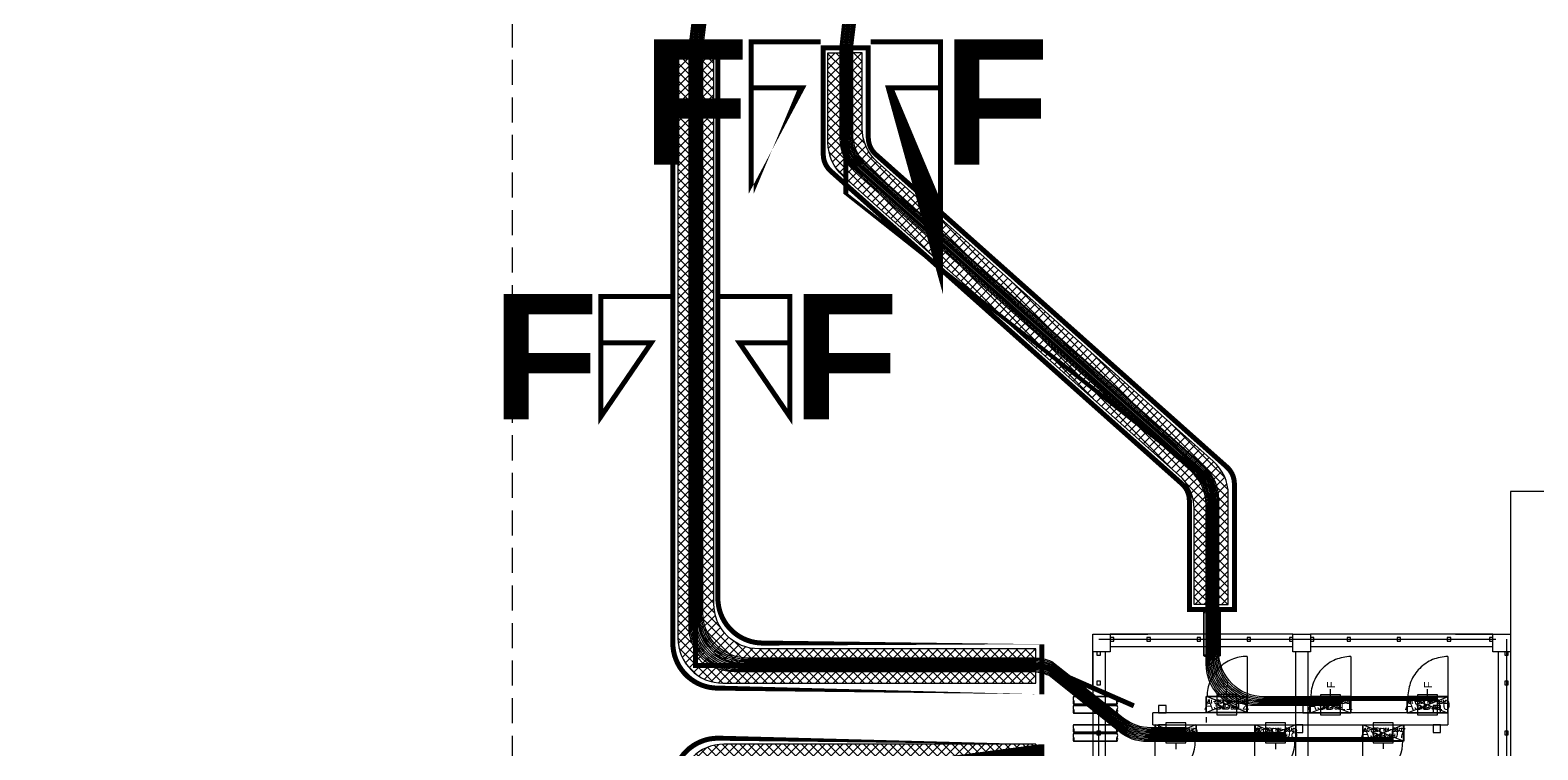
# Model space of a CAD drawing. Header units: metres. Extents: x 532315 to 532639, y 2674917 to 2675304.
# Drawn here: x 532444.18 to 532474.31, y 2675118.89 to 2675133.27 of the extents above; entities that cross this region are included whole.
import ezdxf
from ezdxf.enums import TextEntityAlignment as Align

# ---------------------------------------------------------------- set-up
doc = ezdxf.new("R2010")
doc.units = ezdxf.units.M
doc.header["$MEASUREMENT"] = 0
for name, pattern in [('DASHED', [0.75, 0.5, -0.25]), ('DASHED2', [0.375, 0.25, -0.125]), ('HIDDEN', [0.375, 0.25, -0.125]), ('PHANTOM', [63.50000000000001, 31.75, -6.35, 6.35, -6.35, 6.35, -6.35])]:
    doc.linetypes.add(name, pattern=pattern)
for name, color, linetype in [('1', 5, 'Continuous'), ('300mm Hume Pipe', 74, 'Continuous'), ('Excavation', 7, 'Continuous'), ('IDT', 7, 'Continuous'), ('LT Cable(AG) INV to LT Panel BL-11', 2, 'Continuous'), ('Messenger Wire Exc Link', 7, 'Continuous'), ('Section Marking BL-11', 2, 'Continuous'), ('Trench (AC)-BL11', 14, 'Continuous')]:
    doc.layers.add(name, color=color, linetype=linetype)
doc.styles.add('Arial', font='arial.ttf')
doc.styles.add('BoldTextStyle', font='arialbd.ttf')
doc.styles.add('RomanS', font='romans.shx')
doc.styles.get("Standard").update_dxf_attribs({"font": 'Adani Regular.ttf'})
doc.linetypes.add('FOUNDATION LAYOUT$0$FENCELINE1', pattern='A,6.35,-2.54,[133,ltypeshp.shx,S=2.54,R=0,X=-2.54,Y=0],-2.54,25.4', length=36.83)
pattern_1 = [(45, (-361.2119999999413, 1072.498000000138), (-0.08838834764831845, 0.08838834764831845), []), (135, (-361.2119999999413, 1072.498000000138), (-0.08838834764831845, -0.08838834764831843), [])]

# ---------------------------------------------------------------- blocks, each defined once
blk = doc.blocks.new('ASB')
at = {"layer": '1', "color": 5}
blk.add_lwpolyline([(-0.2, -0.2), (0.2, -0.2), (0.2, 0.2), (-0.2, 0.2)], close=True, dxfattribs=at)
at = {"layer": '1', "color": 7}
blk.add_attdef('ID', text='', height=0.2, dxfattribs=at).set_placement((0, 0), align=Align.MIDDLE_CENTER)
blk = doc.blocks.new('IDT')
at = {"layer": 'IDT', "color": 8, "linetype": 'PHANTOM', "ltscale": 0.25}
for p, q in [((33.78305947702646, 18.31032447560767), (33.78305947702646, 9.160324475607581)), ((25.63305947702636, 9.160324475607581), (25.63305947702636, 16.03532447560758)), ((33.78305947702646, 9.160324475607581), (25.63305947702636, 9.160324475607581))]:
    blk.add_line(p, q, dxfattribs=at)
at = {"layer": 'IDT', "color": 8}
for p, q in [((25.55203310577579, 9.410145771028397), (25.55203310577579, 12.06014577102826)), ((25.80203310577579, 9.410145771028397), (25.80203310577579, 12.06014577102826)), ((29.60203310577552, 9.410145771028397), (29.60203310577552, 12.06014577102826)), ((29.85203310577552, 9.410145771028397), (29.85203310577552, 12.06014577102826)), ((33.6520331057757, 9.410145771028397), (33.6520331057757, 12.06014577102826)), ((33.9020331057757, 9.410145771028397), (33.9020331057757, 12.06014577102826)), ((27.68603310577581, 11.1931585117926), (28.50403310577556, 11.1931585117926)), ((27.68603310577581, 10.86615851179261), (27.68603310577581, 11.1931585117926)), ((27.69503310577582, 10.86965851179264), (27.69503310577582, 11.18965851179257)), ((27.69503310577582, 11.18965851179257), (28.49503310577555, 11.18965851179257)), ((28.49503310577555, 11.18965851179257), (27.69503310577582, 10.86965851179264)), ((28.49503310577555, 10.86965851179264), (27.69503310577582, 11.18965851179257)), ((28.49503310577555, 11.18965851179257), (28.49503310577555, 10.86965851179264)), ((28.50403310577556, 11.1931585117926), (28.50403310577556, 10.86615851179261)), ((29.8430331057755, 11.19316355596482), (30.66103310577572, 11.19316355596482)), ((29.8430331057755, 10.86616355596482), (29.8430331057755, 11.19316355596482)), ((29.85203310577552, 10.86966355596462), (29.85203310577552, 11.18966355596478)), ((29.85203310577552, 11.18966355596478), (30.6520331057757, 11.18966355596478)), ((30.6520331057757, 11.18966355596478), (29.85203310577552, 10.86966355596462)), ((30.6520331057757, 10.86966355596462), (29.85203310577552, 11.18966355596478)), ((30.6520331057757, 11.18966355596478), (30.6520331057757, 10.86966355596462)), ((30.66103310577572, 11.19316355596482), (30.66103310577572, 10.86616355596482)), ((31.83392632624444, 11.19316355596482), (32.65192632624419, 11.19316355596482)), ((31.83392632624444, 10.86616355596482), (31.83392632624444, 11.19316355596482)), ((31.84292632624445, 10.86966355596462), (31.84292632624445, 11.18966355596478)), ((31.84292632624445, 11.18966355596478), (32.64292632624418, 11.18966355596478)), ((31.84292632624445, 10.86966355596462), (32.64292632624418, 11.18966355596478)), ((31.84292632624445, 11.18966355596478), (32.64292632624418, 10.86966355596485)), ((32.64292632624418, 11.18966355596478), (32.64292632624418, 10.86966355596485)), ((32.65192632624419, 11.19316355596482), (32.65192632624419, 10.86616355596482)), ((25.59805947702651, 11.06854747735485), (25.59805947702651, 10.99854747735469)), ((25.66805947702622, 11.06854747735485), (25.59805947702651, 11.06854747735485)), ((25.59805947702651, 10.99854747735469), (25.66805947702622, 10.99854747735469)), ((25.66805947702622, 10.99854747735469), (25.66805947702622, 11.06854747735485)), ((32.69924909500176, 10.86966355596462), (26.80203310577579, 10.86965851179286)), ((26.95103310577568, 11.01965851179273), (26.95103310577568, 10.86965851179264)), ((27.10103310577577, 11.01965851179273), (26.95103310577568, 11.01965851179273)), ((26.95103310577568, 10.86965851179264), (27.10103310577577, 10.86965851179264)), ((27.10103310577577, 10.86965851179264), (27.10103310577577, 11.01965851179273)), ((28.50403310577556, 10.86615851179261), (27.68603310577581, 10.86615851179261)), ((28.49503310577555, 10.86965851179264), (27.69503310577582, 10.86965851179264)), ((29.70203310577588, 11.01965851179273), (29.70203310577588, 10.86965851179264)), ((29.85203310577597, 11.01965851179273), (29.70203310577588, 11.01965851179273)), ((29.70203310577588, 10.86965851179264), (29.85203310577597, 10.86965851179264)), ((30.66103310577572, 10.86616355596482), (29.8430331057755, 10.86616355596482)), ((29.85203310577597, 10.86965851179264), (29.85203310577597, 11.01965851179273)), ((30.6520331057757, 10.86966355596462), (29.85203310577552, 10.86966355596462)), ((32.65192632624419, 10.86616355596482), (31.83392632624444, 10.86616355596482)), ((32.64292632624418, 10.86966355596485), (31.84292632624445, 10.86966355596462)), ((32.4369263262445, 11.0196585117925), (32.4369263262445, 10.86965851179264)), ((32.58692632624414, 11.0196585117925), (32.4369263262445, 11.0196585117925)), ((32.4369263262445, 10.86965851179264), (32.58692632624414, 10.86965851179264)), ((32.58692632624414, 10.86965851179264), (32.58692632624414, 11.0196585117925)), ((32.69925243467858, 10.86966355596758), (32.69925243467858, 10.62966355685978)), ((33.7480594770266, 11.06854747735485), (33.7480594770266, 10.99854747735469)), ((33.81805947702631, 11.06854747735485), (33.7480594770266, 11.06854747735485)), ((33.7480594770266, 10.99854747735469), (33.81805947702631, 10.99854747735469)), ((33.81805947702631, 10.99854747735469), (33.81805947702631, 11.06854747735485)), ((26.80203310577579, 10.6331585126876), (27.62003310577555, 10.6331585126876)), ((26.80203310577579, 10.3061585126876), (26.80203310577579, 10.6331585126876)), ((26.80203310577579, 10.62966355685978), (32.69924909500176, 10.62966355685978)), ((26.81103310577581, 10.30965851268763), (26.81103310577581, 10.62965851268757)), ((26.81103310577581, 10.62965851268757), (27.61103310577553, 10.62965851268757)), ((27.61103310577553, 10.62965851268757), (26.81103310577581, 10.30965851268763)), ((27.61103310577553, 10.30965851268763), (26.81103310577581, 10.62965851268757)), ((26.95103310577568, 10.62965851268757), (26.95103310577568, 10.6296585126878)), ((26.95103310577568, 10.62965851268757), (26.95103310577568, 10.47965851268748)), ((27.10103310577577, 10.62965851268757), (26.95103310577568, 10.62965851268757)), ((27.10103310577577, 10.47965851268748), (27.10103310577577, 10.62965851268757)), ((27.61103310577553, 10.62965851268757), (27.61103310577553, 10.30965851268763)), ((27.62003310577555, 10.6331585126876), (27.62003310577555, 10.3061585126876)), ((28.7430331057756, 10.6331585126876), (29.56103310577581, 10.6331585126876)), ((28.7430331057756, 10.3061585126876), (28.7430331057756, 10.6331585126876)), ((28.75203310577561, 10.30965851268763), (28.75203310577561, 10.62965851268757)), ((28.75203310577561, 10.62965851268757), (29.55203310577579, 10.62965851268757)), ((29.55203310577579, 10.62965851268757), (28.75203310577561, 10.30965851268763)), ((29.55203310577579, 10.30965851268763), (28.75203310577561, 10.62965851268757)), ((29.55203310577579, 10.62965851268757), (29.55203310577579, 10.30965851268763)), ((29.55203310577579, 10.62965851268757), (29.55203310577579, 10.47965851268748)), ((29.70203310577588, 10.62965851268757), (29.55203310577579, 10.62965851268757)), ((29.56103310577581, 10.6331585126876), (29.56103310577581, 10.3061585126876)), ((29.70203310577588, 10.47965851268748), (29.70203310577588, 10.62965851268757)), ((30.81703310577566, 10.62928158855436), (31.63503310577542, 10.62928158855436)), ((30.81703310577566, 10.30228158855437), (30.81703310577566, 10.62928158855436)), ((30.82603310577568, 10.3057815885544), (30.82603310577568, 10.62578158855433)), ((30.82603310577568, 10.62578158855433), (31.62603310577586, 10.62578158855433)), ((30.82603310577568, 10.3057815885544), (31.62603310577586, 10.62578158855433)), ((30.82603310577568, 10.61801765194389), (31.62603310577586, 10.3057815885544)), ((31.62603310577586, 10.62578158855433), (31.62603310577586, 10.3057815885544)), ((31.63503310577542, 10.62928158855436), (31.63503310577542, 10.30228158855437)), ((31.63518662643108, 10.71242244929829), (31.63518662643108, 10.8226436008905)), ((32.4369263262445, 10.62965851268757), (32.4369263262445, 10.47965851268748)), ((32.58692632624414, 10.62965851268757), (32.4369263262445, 10.62965851268757)), ((32.58692632624414, 10.47965851268748), (32.58692632624414, 10.62965851268757)), ((27.62003310577555, 10.3061585126876), (26.80203310577579, 10.3061585126876)), ((27.61103310577553, 10.30965851268763), (26.81103310577581, 10.30965851268763)), ((26.95103310577568, 10.47965851268748), (27.10103310577577, 10.47965851268748)), ((29.56103310577581, 10.3061585126876), (28.7430331057756, 10.3061585126876)), ((29.55203310577579, 10.30965851268763), (28.75203310577561, 10.30965851268763)), ((29.55203310577579, 10.47965851268748), (29.70203310577588, 10.47965851268748)), ((31.63503310577542, 10.30228158855437), (30.81703310577566, 10.30228158855437)), ((31.62603310577586, 10.3057815885544), (30.82603310577568, 10.3057815885544)), ((32.4369263262445, 10.47965851268748), (32.58692632624414, 10.47965851268748)), ((25.59805947702651, 10.06854747735485), (25.59805947702651, 9.998547477354691)), ((25.66805947702622, 10.06854747735485), (25.59805947702651, 10.06854747735485)), ((25.59805947702651, 9.998547477354691), (25.66805947702622, 9.998547477354691)), ((25.66805947702622, 9.998547477354691), (25.66805947702622, 10.06854747735485)), ((33.7480594770266, 10.06854747735485), (33.7480594770266, 9.998547477354691)), ((33.81805947702631, 10.06854747735485), (33.7480594770266, 10.06854747735485)), ((33.7480594770266, 9.998547477354691), (33.81805947702631, 9.998547477354691)), ((33.81805947702631, 9.998547477354691), (33.81805947702631, 10.06854747735485)), ((25.55203310577579, 9.06014577102826), (25.55203310577579, 9.410145771028397)), ((25.55203310577579, 9.410145771028397), (25.9020331057757, 9.410145771028397)), ((25.59805947702651, 9.480145771028333), (25.59805947702651, 9.410145771028397)), ((25.66805947702622, 9.480145771028333), (25.59805947702651, 9.480145771028333)), ((25.59805947702651, 9.410145771028397), (25.66805947702622, 9.410145771028397)), ((25.66805947702622, 9.410145771028397), (25.66805947702622, 9.480145771028333)), ((25.9020331057757, 9.410145771028397), (25.9020331057757, 9.06014577102826)), ((29.55203310577579, 9.06014577102826), (29.55203310577579, 9.410145771028397)), ((29.55203310577579, 9.410145771028397), (29.9020331057757, 9.410145771028397)), ((29.9020331057757, 9.410145771028397), (29.9020331057757, 9.06014577102826)), ((33.55203310577579, 9.06014577102826), (33.55203310577579, 9.410145771028397)), ((33.55203310577579, 9.410145771028397), (33.9020331057757, 9.410145771028397)), ((33.7480594770266, 9.480145771028333), (33.7480594770266, 9.410145771028397)), ((33.81805947702631, 9.480145771028333), (33.7480594770266, 9.480145771028333)), ((33.7480594770266, 9.410145771028397), (33.81805947702631, 9.410145771028397)), ((33.81805947702631, 9.410145771028397), (33.81805947702631, 9.480145771028333)), ((33.9020331057757, 9.410145771028397), (33.9020331057757, 9.06014577102826)), ((25.9020331057757, 9.06014577102826), (25.55203310577579, 9.06014577102826)), ((25.9020331057757, 9.31014577102826), (29.55203310577579, 9.31014577102826)), ((25.9020331057757, 9.195324475607663), (25.9020331057757, 9.1253244756075)), ((25.97203310577586, 9.195324475607663), (25.9020331057757, 9.195324475607663)), ((25.9020331057757, 9.1253244756075), (25.97203310577586, 9.1253244756075)), ((25.9020331057757, 9.06014577102826), (29.55203310577579, 9.06014577102826)), ((25.97203310577586, 9.1253244756075), (25.97203310577586, 9.195324475607663)), ((26.7480594770266, 9.195324475607663), (26.7480594770266, 9.1253244756075)), ((26.81805947702631, 9.195324475607663), (26.7480594770266, 9.195324475607663)), ((26.7480594770266, 9.1253244756075), (26.81805947702631, 9.1253244756075)), ((26.81805947702631, 9.1253244756075), (26.81805947702631, 9.195324475607663)), ((27.7480594770266, 9.195324475607663), (27.7480594770266, 9.1253244756075)), ((27.81805947702631, 9.195324475607663), (27.7480594770266, 9.195324475607663)), ((27.7480594770266, 9.1253244756075), (27.81805947702631, 9.1253244756075)), ((27.81805947702631, 9.1253244756075), (27.81805947702631, 9.195324475607663)), ((28.7480594770266, 9.195324475607663), (28.7480594770266, 9.1253244756075)), ((28.81805947702631, 9.195324475607663), (28.7480594770266, 9.195324475607663)), ((28.7480594770266, 9.1253244756075), (28.81805947702631, 9.1253244756075)), ((28.81805947702631, 9.1253244756075), (28.81805947702631, 9.195324475607663)), ((29.48220577756118, 9.195324475607663), (29.48220577756118, 9.1253244756075)), ((29.55220577756089, 9.195324475607663), (29.48220577756118, 9.195324475607663)), ((29.48220577756118, 9.1253244756075), (29.55220577756089, 9.1253244756075)), ((29.9020331057757, 9.06014577102826), (29.55203310577579, 9.06014577102826)), ((29.55220577756089, 9.1253244756075), (29.55220577756089, 9.195324475607663)), ((29.9020331057757, 9.31014577102826), (33.55203310577579, 9.31014577102826)), ((29.9020331057757, 9.195324475607663), (29.9020331057757, 9.1253244756075)), ((29.97203310577586, 9.195324475607663), (29.9020331057757, 9.195324475607663)), ((29.9020331057757, 9.1253244756075), (29.97203310577586, 9.1253244756075)), ((29.9020331057757, 9.06014577102826), (33.55203310577579, 9.06014577102826)), ((29.97203310577586, 9.1253244756075), (29.97203310577586, 9.195324475607663)), ((30.7480594770266, 9.195324475607663), (30.7480594770266, 9.1253244756075)), ((30.81805947702631, 9.195324475607663), (30.7480594770266, 9.195324475607663)), ((30.7480594770266, 9.1253244756075), (30.81805947702631, 9.1253244756075)), ((30.81805947702631, 9.1253244756075), (30.81805947702631, 9.195324475607663)), ((31.7480594770266, 9.195324475607663), (31.7480594770266, 9.1253244756075)), ((31.81805947702631, 9.195324475607663), (31.7480594770266, 9.195324475607663)), ((31.7480594770266, 9.1253244756075), (31.81805947702631, 9.1253244756075)), ((31.81805947702631, 9.1253244756075), (31.81805947702631, 9.195324475607663)), ((32.7480594770266, 9.195324475607663), (32.7480594770266, 9.1253244756075)), ((32.81805947702631, 9.195324475607663), (32.7480594770266, 9.195324475607663)), ((32.7480594770266, 9.1253244756075), (32.81805947702631, 9.1253244756075)), ((32.81805947702631, 9.1253244756075), (32.81805947702631, 9.195324475607663)), ((33.48203310577563, 9.195324475607663), (33.48203310577563, 9.1253244756075)), ((33.55203310577579, 9.195324475607663), (33.48203310577563, 9.195324475607663)), ((33.48203310577563, 9.1253244756075), (33.55203310577579, 9.1253244756075)), ((33.55203310577579, 9.1253244756075), (33.55203310577579, 9.195324475607663)), ((33.9020331057757, 9.06014577102826), (33.55203310577579, 9.06014577102826))]:
    blk.add_line(p, q, dxfattribs=at)
at = {"layer": 'IDT', "color": 8, "linetype": 'DASHED', "ltscale": 5}
for p, q in [((28.50403310577556, 11.99315851179233), (28.50403310577556, 11.1931585117926)), ((30.66103310577617, 11.99316355596432), (30.66103310577617, 11.19316355596482)), ((32.65192632624419, 11.99316355596454), (32.65192632624419, 11.19316355596482)), ((28.46019748933739, 11.1931585117926), (27.70403310577584, 11.1931585117926)), ((28.50403310577556, 11.1931585117926), (28.46019748933739, 11.1931585117926)), ((30.61719748933754, 11.19316355596482), (29.86103310577644, 11.19316355596482)), ((30.66103310577617, 11.19316355596482), (30.61719748933754, 11.19316355596482)), ((32.60809070980602, 11.19316355596482), (31.85192632624447, 11.19316355596482)), ((32.65192632624419, 11.19316355596482), (32.60809070980602, 11.19316355596482)), ((26.80203310577579, 9.506158512688103), (26.80203310577579, 10.3061585126876)), ((26.80203310577579, 10.3061585126876), (26.84586872221396, 10.3061585126876)), ((26.84586872221396, 10.3061585126876), (27.60203310577552, 10.3061585126876)), ((28.7430331057756, 9.506158512688103), (28.7430331057756, 10.3061585126876)), ((28.7430331057756, 10.3061585126876), (28.78686872221377, 10.3061585126876)), ((28.78686872221377, 10.3061585126876), (29.54303310577532, 10.3061585126876)), ((30.81703310577566, 9.502281588554638), (30.81703310577566, 10.30228158855437)), ((30.81703310577566, 10.30228158855437), (30.86086872221384, 10.30228158855437)), ((30.86086872221384, 10.30228158855437), (31.61703310577539, 10.30228158855437))]:
    blk.add_line(p, q, dxfattribs=at)
at = {"layer": 'IDT', "color": 7}
for p, q in [((27.68603310577581, 11.1931585117926), (28.50403310577556, 11.1931585117926)), ((27.68603310577581, 10.86615851179261), (27.68603310577581, 11.1931585117926)), ((28.09503310577546, 11.27669120714529), (28.09503310577546, 11.34921367546428)), ((28.09503310577546, 11.22553543595552), (28.09503310577546, 11.27669120714529)), ((28.50403310577556, 11.1931585117926), (28.50403310577556, 10.86615851179261)), ((29.8430331057755, 11.19316355596482), (30.66103310577572, 11.19316355596482)), ((29.8430331057755, 10.86616355596482), (29.8430331057755, 11.19316355596482)), ((30.25203310577561, 11.28019625131731), (30.25203310577561, 11.35271871963653)), ((30.25203310577561, 11.22904048012754), (30.25203310577561, 11.28019625131731)), ((30.66103310577572, 11.19316355596482), (30.66103310577572, 10.86616355596482)), ((31.83392632624444, 11.19316355596482), (32.65192632624419, 11.19316355596482)), ((31.83392632624444, 10.86616355596482), (31.83392632624444, 11.19316355596482)), ((32.24292632624409, 11.28019625131731), (32.24292632624409, 11.35271871963653)), ((32.24292632624409, 11.22904048012776), (32.24292632624409, 11.28019625131731)), ((32.65192632624419, 11.19316355596482), (32.65192632624419, 10.86616355596482)), ((28.50403310577556, 10.86615851179261), (27.68603310577581, 10.86615851179261)), ((30.66103310577572, 10.86616355596482), (29.8430331057755, 10.86616355596482)), ((32.65192632624419, 10.86616355596482), (31.83392632624444, 10.86616355596482)), ((26.80203310577579, 10.6331585126876), (27.62003310577555, 10.6331585126876)), ((26.80203310577579, 10.3061585126876), (26.80203310577579, 10.6331585126876)), ((27.62003310577555, 10.6331585126876), (27.62003310577555, 10.3061585126876)), ((28.7430331057756, 10.6331585126876), (29.56103310577581, 10.6331585126876)), ((28.7430331057756, 10.3061585126876), (28.7430331057756, 10.6331585126876)), ((29.56103310577581, 10.6331585126876), (29.56103310577581, 10.3061585126876)), ((30.81703310577566, 10.62928158855436), (31.63503310577542, 10.62928158855436)), ((30.81703310577566, 10.30228158855437), (30.81703310577566, 10.62928158855436)), ((31.63503310577542, 10.62928158855436), (31.63503310577542, 10.30228158855437)), ((27.62003310577555, 10.3061585126876), (26.80203310577579, 10.3061585126876)), ((27.21103310577544, 10.28055006587385), (27.21103310577544, 10.22939429468408)), ((29.56103310577581, 10.3061585126876), (28.7430331057756, 10.3061585126876)), ((29.1520331057757, 10.28055006587385), (29.1520331057757, 10.22939429468408)), ((31.63503310577542, 10.30228158855437), (30.81703310577566, 10.30228158855437)), ((31.22603310577577, 10.28055511004584), (31.22603310577577, 10.22939933885607)), ((27.21103310577544, 10.22939429468408), (27.21103310577544, 10.15687182636486)), ((29.1520331057757, 10.22939429468408), (29.1520331057757, 10.15687182636486)), ((31.22603310577577, 10.22939933885607), (31.22603310577577, 10.15687687053685))]:
    blk.add_line(p, q, dxfattribs=at)
at = {"layer": 'IDT', "color": 124}
for p, q in [((34.28454869628402, 11.19321100944774), (33.41546722306956, 11.19321100944774)), ((33.41546722306956, 11.19321100944774), (34.28454869628402, 11.19321100944774)), ((33.41546722306956, 11.04321100944787), (34.28454869628402, 11.04321100944787)), ((34.28454869628402, 11.04321100944787), (33.41546722306956, 11.04321100944787)), ((34.28454869628584, 11.01616355596605), (33.41546722307137, 11.01616355596605)), ((33.41546722307137, 11.01616355596605), (34.28454869628584, 11.01616355596605)), ((33.41546722307137, 10.86616355596618), (34.28454869628584, 10.86616355596618)), ((34.28454869628584, 10.86616355596618), (33.41546722307137, 10.86616355596618)), ((34.28454869628402, 10.63321101034273), (33.41546722306956, 10.63321101034273)), ((33.41546722306956, 10.63321101034273), (34.28454869628402, 10.63321101034273)), ((33.41546722306956, 10.48321101034287), (34.28454869628402, 10.48321101034287)), ((34.28454869628402, 10.48321101034287), (33.41546722306956, 10.48321101034287)), ((34.28454869628584, 10.45616355686104), (33.41546722307137, 10.45616355686104)), ((33.41546722307137, 10.45616355686104), (34.28454869628584, 10.45616355686104)), ((33.41546722307137, 10.30616355686118), (34.28454869628584, 10.30616355686118)), ((34.28454869628584, 10.30616355686118), (33.41546722307137, 10.30616355686118)), ((31.3578251571378, 9.487376799342314), (31.3578251571378, 8.61829532612785)), ((31.3578251571378, 8.61829532612785), (31.3578251571378, 9.487376799342314)), ((31.50782515713789, 8.61829532612785), (31.50782515713789, 9.487376799342314)), ((31.50782515713789, 9.487376799342314), (31.50782515713789, 8.61829532612785)), ((31.53487261061926, 9.487376799344133), (31.53487261061926, 8.618295326129669)), ((31.53487261061926, 8.618295326129669), (31.53487261061926, 9.487376799344133)), ((31.68487261061935, 8.618295326129669), (31.68487261061935, 9.487376799344133)), ((31.68487261061935, 9.487376799344133), (31.68487261061935, 8.618295326129669))]:
    blk.add_line(p, q, dxfattribs=at)
at = {"layer": 'IDT', "color": 8, "linetype": 'HIDDEN', "ltscale": 2.5}
blk.add_line((26.80203310577579, 10.62966355685978), (26.80203292904551, 10.86965851179264), dxfattribs=at)
at = {"layer": 'IDT', "color": 8, "linetype": 'DASHED2', "ltscale": 5}
for p, q in [((25.55203310577579, 9.06014577102826), (25.55203310577579, 10.1601457710284)), ((33.9020331057757, 10.1601457710284), (33.9020331057757, 9.06014577102826)), ((26.6520331057757, 9.06014577102826), (25.55203310577579, 9.06014577102826)), ((33.9020331057757, 9.06014577102826), (32.80203310577579, 9.06014577102826))]:
    blk.add_line(p, q, dxfattribs=at)
at = {"layer": 'IDT', "color": 243, "linetype": 'DASHED'}
blk.add_lwpolyline([(45.49999999962691, 32.58580025943296), (45.4999999996269, -4.032314963696315), (-1.30442248516332e-09, -4.032314963696308), (-1.304414354308392e-09, 32.58580025943297)], close=True, dxfattribs=at)
at = {"layer": 'IDT', "color": 7, "linetype": 'FOUNDATION LAYOUT$0$FENCELINE1', "ltscale": 0.01}
blk.add_lwpolyline([(19.91065726106834, 22.48539390819508), (11.80103310577559, 22.48539390819508), (11.80103310577559, 6.210393908265019), (19.73137271900467, 6.210393908225001), (25.55203310577579, 6.210393908225001), (25.55203310577579, 9.06014577102826)], dxfattribs=at)
at = {"layer": 'IDT', "color": 8, "linetype": 'DASHED', "ltscale": 5}
for centre, start, end in [((28.50403310577556, 11.1931585117926), 90, 180), ((30.66103310577617, 11.19316355596482), 90, 180), ((32.65192632624419, 11.19316355596482), 90, 180), ((26.80203310577579, 10.3061585126876), 270, 0), ((28.7430331057756, 10.3061585126876), 270, 0), ((30.81703310577566, 10.30228158855437), 270, 0)]:
    blk.add_arc(centre, 0.7999999999996508, start, end, dxfattribs=at)
at = {"layer": 'IDT', "color": 124}
for centre, radius, start, end in [((33.46528137758176, 11.15571100944828), 0.06235142331725626, 143.0276363458421, 216.9723636541578), ((33.36565306855007, 11.15571100944715), 0.06235142332423081, 323.0276363719184, 36.97236362808165), ((34.33436285080396, 11.15571100944715), 0.06235142332423081, 143.0276363719183, 216.9723636280808), ((34.23473454177227, 11.15571100944828), 0.06235142331725626, 323.0276363458421, 36.9723636541579), ((33.46528137758449, 11.0807110094471), 0.06235142331974031, 143.0276363562435, 216.9723636280808), ((33.46528137758358, 10.97866355596659), 0.06235142331725626, 143.0276363458421, 216.9723636541578), ((33.46528137758631, 10.90366355596541), 0.06235142331974031, 143.0276363562435, 216.9723636280808), ((33.36565306855189, 10.97866355596545), 0.06235142332423081, 323.0276363719184, 36.97236362808165), ((34.33436285080577, 10.97866355596545), 0.06235142332423081, 143.0276363719183, 216.9723636280808), ((34.23473454176909, 11.0807110094471), 0.06235142331974031, 323.0276363719184, 36.9723636437565), ((34.23473454177409, 10.97866355596659), 0.06235142331725626, 323.0276363458421, 36.9723636541579), ((34.23473454177091, 10.90366355596541), 0.06235142331974031, 323.0276363719184, 36.9723636437565), ((33.46528137758176, 10.59571101034328), 0.06235142331725626, 143.0276363458421, 216.9723636541578), ((33.46528137758449, 10.5207110103421), 0.06235142331974031, 143.0276363562435, 216.9723636280808), ((33.36565306855007, 10.59571101034214), 0.06235142332423081, 323.0276363719184, 36.97236362808165), ((34.33436285080396, 10.59571101034214), 0.06235142332423081, 143.0276363719183, 216.9723636280808), ((34.23473454177227, 10.59571101034328), 0.06235142331725626, 323.0276363458421, 36.9723636541579), ((34.23473454176909, 10.5207110103421), 0.06235142331974031, 323.0276363719184, 36.9723636437565), ((33.46528137758358, 10.41866355686159), 0.06235142331725626, 143.0276363458421, 216.9723636541578), ((33.46528137758631, 10.34366355686041), 0.06235142331974031, 143.0276363562435, 216.9723636280808), ((33.36565306855189, 10.41866355686045), 0.06235142332423081, 323.0276363719184, 36.97236362808165), ((34.33436285080577, 10.41866355686045), 0.06235142332423081, 143.0276363719183, 216.9723636280808), ((34.23473454177409, 10.41866355686159), 0.06235142331725626, 323.0276363458421, 36.9723636541579), ((34.23473454177091, 10.34366355686041), 0.06235142331974031, 323.0276363719184, 36.9723636437565), ((31.39532515713725, 9.43756264482738), 0.06235142331974176, 53.02763635368521, 126.9723636463148), ((31.47032515713798, 9.437562644830336), 0.06235142331725626, 53.02763635368521, 126.9723636463148), ((31.47032515713707, 9.537190953862023), 0.06235142332423227, 233.0276363536852, 306.9723636463148), ((31.57237261061871, 9.4375626448292), 0.06235142331974176, 53.02763635368521, 126.9723636463148), ((31.6473726106199, 9.437562644832155), 0.06235142331725626, 53.02763635368521, 126.9723636463148), ((31.64737261061853, 9.537190953863842), 0.06235142332423227, 233.0276363536852, 306.9723636463148), ((31.39532515713725, 8.668109480642784), 0.06235142331974176, 233.0276363536852, 306.9723636463148), ((31.47032515713707, 8.568481171608141), 0.06235142332423227, 53.02763635368521, 126.9723636463148), ((31.47032515713798, 8.668109480639828), 0.06235142331725626, 233.0276363536852, 306.9723636463148), ((31.57237261061871, 8.668109480644603), 0.06235142331974176, 233.0276363536852, 306.9723636463148), ((31.64737261061853, 8.56848117160996), 0.06235142332423227, 53.02763635368521, 126.9723636463148), ((31.6473726106199, 8.668109480641647), 0.06235142331725626, 233.0276363536852, 306.9723636463148)]:
    blk.add_arc(centre, radius, start, end, dxfattribs=at)
at = {"layer": 'IDT', "color": 7, "style": 'RomanS', "width": 0.9}
for s, p in [('TYPE-NN ASB-07', (27.7076995839623, 10.93018908066722)), ('FRP PANEL', (27.85184958396192, 11.04685574733401)), ('TYPE-NN ASB-08', (29.86469958396199, 10.93019412483943)), ('FRP PANEL', (30.00884958396207, 11.04686079150599)), ('TYPE-NN ASB-09', (31.85709280443078, 10.93019412483943)), ('FRP PANEL', (31.99974280443055, 11.04686079150622)), ('FRP PANEL', (26.96784958396191, 10.486855748229)), ('FRP PANEL', (28.90884958396217, 10.486855748229)), ('FRP PANEL', (30.98284958396223, 10.48686079240099)), ('TYPE-NN ASB-10', (26.82369958396228, 10.37018908156222)), ('TYPE-NN ASB-11', (28.7736995839621, 10.37018908156222)), ('TYPE-NN ASB-12', (30.83869958396215, 10.37019412573443))]:
    blk.add_text(s, height=0.07, dxfattribs=at).set_placement(p)
at = {"layer": 'IDT', "color": 7, "style": 'Arial'}
for p in [(27.11984584907739, 10.13972772747468), (29.06084584907765, 10.13972772747468), (31.13484584907772, 10.13973277164666)]:
    blk.add_text('F', height=0.16, rotation=270, dxfattribs=at).set_placement(p)

msp = doc.modelspace()

# ---------------------------------------------------------------- hatches: boundary and pattern name
at = {"layer": '300mm Hume Pipe'}
h = msp.add_hatch(dxfattribs=at)
h.set_pattern_fill('ANSI37', color=74)
h.set_pattern_definition(pattern_1)
edge = h.paths.add_edge_path()
edge.add_line((532457.1232843687, 2675132.827486473), (532457.1232843699, 2675121.123132979))
edge.add_arc((532458.02328437, 2675121.123132979), 0.9000000000232831, 180.0000000296449, 270.0000000074112)
edge.add_line((532458.0232843701, 2675120.223132979), (532464.2761698035, 2675120.223132984))
edge.add_line((532464.2761698035, 2675120.223132984), (532464.2761698035, 2675120.523132984))
edge.add_line((532464.2761698035, 2675120.523132984), (532458.3232843701, 2675120.523132979))
edge.add_arc((532458.32328437, 2675121.423132979), 0.900000000372529, 180.0000000296449, 270.00000000741124, ccw=False)
edge.add_line((532457.42328437, 2675121.423132979), (532457.4232843687, 2675132.827486473))
edge.add_line((532457.4232843687, 2675132.827486473), (532457.1232843687, 2675132.827486473))
edge = h.paths.add_edge_path(flags=17)
edge.add_line((532457.543440929, 2675132.827486473), (532457.543440929, 2675121.507195848))
edge.add_arc((532458.4434409289, 2675121.507195848), 0.8999999999068677, 180.0000000296449, 270.0000000815235)
edge.add_line((532458.4434409302, 2675120.607195848), (532464.2761698035, 2675120.607195856))
edge.add_line((532464.2761698035, 2675120.607195856), (532464.2761698035, 2675120.907195855))
edge.add_line((532464.2761698035, 2675120.907195855), (532458.7434409304, 2675120.907195847))
edge.add_arc((532458.743440929, 2675121.807195848), 0.900000000372529, 180.0000000296449, 270.0000000889347, ccw=False)
edge.add_line((532457.8434409291, 2675121.807195847), (532457.8434409291, 2675132.827486473))
edge.add_line((532457.8434409291, 2675132.827486473), (532457.543440929, 2675132.827486473))
h = msp.add_hatch(dxfattribs=at)
h.set_pattern_fill('ANSI37', color=74)
h.set_pattern_definition(pattern_1)
edge = h.paths.add_edge_path()
edge.add_line((532467.8262895741, 2675121.796708546), (532468.126289574, 2675121.796708546))
edge.add_line((532468.126289574, 2675121.796708546), (532468.126289574, 2675123.987289007))
edge.add_arc((532467.2262895738, 2675123.987289008), 0.9000000001396984, 359.9999999703551, 408.3287436989939)
edge.add_line((532467.8246597068, 2675124.659563642), (532461.1105955841, 2675130.635537201))
edge.add_arc((532461.708965717, 2675131.307811836), 0.9000000002000091, 180, 228.3287437242394, ccw=False)
edge.add_line((532460.8089657169, 2675131.307811836), (532460.808965717, 2675132.814203433))
edge.add_line((532460.808965717, 2675132.814203433), (532460.5089657172, 2675132.814203433))
edge.add_line((532460.5089657172, 2675132.814203433), (532460.508965717, 2675131.173210654))
edge.add_arc((532461.4089657172, 2675131.173210654), 0.9000000001396984, 180, 228.3287437187034)
edge.add_line((532460.8105955842, 2675130.50093602), (532467.5246597071, 2675124.52496246))
edge.add_arc((532466.9262895741, 2675123.852687825), 0.9000000002774085, 0, 48.32874371870338, ccw=False)
edge.add_line((532467.8262895741, 2675123.852687825), (532467.8262895741, 2675121.796708546))
edge = h.paths.add_edge_path()
edge.add_line((532460.4249028456, 2675132.762976613), (532460.4249028455, 2675131.135494115))
edge.add_arc((532461.3249028457, 2675131.135494115), 0.9000000001396984, 180, 228.3287437187034)
edge.add_line((532460.7265327127, 2675130.46321948), (532467.4405968355, 2675124.487245921))
edge.add_arc((532466.8422267025, 2675123.814971286), 0.9000000002774085, 0, 48.32874371870338, ccw=False)
edge.add_line((532467.7422267026, 2675123.814971286), (532467.7422267026, 2675121.796708546))
edge.add_line((532467.7422267026, 2675121.796708546), (532467.4422267026, 2675121.796708546))
edge.add_line((532467.4422267026, 2675121.796708546), (532467.4422267025, 2675123.705169657))
edge.add_arc((532466.5422267022, 2675123.705169657), 0.9000000002561137, 0, 48.33614239118482)
edge.add_line((532467.1405100184, 2675124.377521554), (532460.4266195296, 2675130.351786938))
edge.add_arc((532461.0249028456, 2675131.024138836), 0.8999999999562208, 180, 228.336142402258, ccw=False)
edge.add_line((532460.1249028456, 2675131.024138836), (532460.1249028456, 2675132.814203433))
edge.add_line((532460.1249028456, 2675132.814203433), (532460.4249028456, 2675132.814203433))
edge.add_line((532460.4249028456, 2675132.814203433), (532460.4249028456, 2675132.762976613))
h = msp.add_hatch(dxfattribs=at)
h.set_pattern_fill('ANSI37', color=74)
h.set_pattern_definition(pattern_1)
edge = h.paths.add_edge_path(flags=17)
edge.add_line((532457.5234550338, 2675095.808283587), (532457.8234544159, 2675095.808283587))
edge.add_line((532457.8234544159, 2675095.808283587), (532457.8057964798, 2675117.443210169))
edge.add_arc((532458.7057964765, 2675117.443132984), 0.8999999999569535, 89.99999999258881, 179.9950862658553, ccw=False)
edge.add_line((532458.7057964766, 2675118.343132985), (532464.2782826136, 2675118.343132984))
edge.add_line((532464.2782826136, 2675118.343132984), (532464.2782826136, 2675118.643132984))
edge.add_line((532464.2782826136, 2675118.643132984), (532458.4058221948, 2675118.643132985))
edge.add_arc((532458.4058221945, 2675117.743132985), 0.8999999999068677, 89.99999998517754, 179.9950875109413)
edge.add_line((532457.505822198, 2675117.74321015), (532457.5234550338, 2675095.808283587))
edge = h.paths.add_edge_path()
edge.add_line((532464.2782826137, 2675118.703132984), (532464.2782826137, 2675119.003132984))
edge.add_line((532464.2782826137, 2675119.003132984), (532458.0457816612, 2675119.003132985))
edge.add_arc((532458.0457816609, 2675118.103132985), 0.8999999994412065, 89.99999998517754, 179.9952226917694)
edge.add_line((532457.1457816642, 2675118.103208027), (532457.1634539217, 2675095.808283587))
edge.add_line((532457.1634539217, 2675095.808283587), (532457.4634533037, 2675095.808283587))
edge.add_line((532457.4634533037, 2675095.808283587), (532457.4457566424, 2675117.803208045))
edge.add_arc((532458.3457566391, 2675117.803132984), 0.899999999893729, 89.99999998517762, 179.9952214763277, ccw=False)
edge.add_line((532458.3457566394, 2675118.703132984), (532464.2782826137, 2675118.703132984))

# ---------------------------------------------------------------- linework, layer by layer
at = {"layer": '300mm Hume Pipe', "color": 74}
for points in [[(532457.1232843687, 2675132.827486473), (532457.1232843699, 2675121.123132979, 0.414213562368789), (532458.0232843701, 2675120.223132979), (532464.2761698035, 2675120.223132984), (532464.2761698035, 2675120.523132984), (532458.3232843701, 2675120.523132979, -0.4142135623692981), (532457.42328437, 2675121.423132979), (532457.4232843687, 2675132.827486473)], [(532457.543440929, 2675132.827486473), (532457.543440929, 2675121.507195848, 0.4142135627706127), (532458.4434409302, 2675120.607195848), (532464.2761698035, 2675120.607195856), (532464.2761698035, 2675120.907195855), (532458.7434409304, 2675120.907195847, -0.4142135627921673), (532457.8434409291, 2675121.807195847), (532457.8434409291, 2675132.827486473)], [(532460.4249028456, 2675132.762976613), (532460.4249028455, 2675131.135494115, 0.2140562423256003), (532460.7265327127, 2675130.46321948), (532467.4405968355, 2675124.487245921, -0.2140562423092027), (532467.7422267026, 2675123.814971286), (532467.7422267026, 2675121.796708546), (532467.4422267026, 2675121.796708546), (532467.4422267025, 2675123.705169657, 0.2140900045463655), (532467.1405100184, 2675124.377521554), (532460.4266195296, 2675130.351786938, -0.2140900045615197), (532460.1249028456, 2675131.024138836), (532460.1249028456, 2675132.814203433), (532460.4249028456, 2675132.814203433), (532460.4249028456, 2675132.762976613)], [(532467.8262895741, 2675121.796708546), (532468.126289574, 2675121.796708546), (532468.126289574, 2675123.987289007, 0.2140562423100663), (532467.8246597068, 2675124.659563642), (532461.1105955841, 2675130.635537201, -0.2140562423329815), (532460.8089657169, 2675131.307811836), (532460.808965717, 2675132.814203433), (532460.5089657172, 2675132.814203433), (532460.508965717, 2675131.173210654, 0.2140562423301491), (532460.8105955842, 2675130.50093602), (532467.5246597071, 2675124.52496246, -0.2140562423100663), (532467.8262895741, 2675123.852687825)], [(532464.2782826137, 2675118.703132984), (532464.2782826137, 2675119.003132984), (532458.0457816612, 2675119.003132985, 0.4141891411716305), (532457.1457816642, 2675118.103208027), (532457.1634539217, 2675095.808283587), (532457.4634533037, 2675095.808283587), (532457.4457566424, 2675117.803208045, -0.4141891350907431), (532458.3457566394, 2675118.703132984)]]:
    msp.add_lwpolyline(points, format="xyb", close=True, dxfattribs=at)
at = {"layer": 'Excavation', "color": 3, "const_width": 0.1}
for points in [[(532466.2384020941, 2675119.769768927), (532464.3982826138, 2675120.573132983), (532457.4732843686, 2675120.573132983), (532457.4732843686, 2675132.914203433)], [(532467.7979354834, 2675120.732471424), (532467.7979354834, 2675124.236423512), (532460.4806116263, 2675130.751225982), (532460.4806116264, 2675132.914203433)]]:
    msp.add_lwpolyline(points, dxfattribs=at)
at = {"layer": 'LT Cable(AG) INV to LT Panel BL-11'}
for points in [[(532467.2763580411, 2675119.306151816), (532466.5748217731, 2675119.306151816, -0.1688339657135492), (532466.0166213049, 2675119.500168645), (532464.5965825294, 2675120.622952221, 0.1032748659516128), (532464.2364808423, 2675120.698132983), (532458.4982843688, 2675120.698132983, -0.414213562393641), (532457.5982843686, 2675121.598132983), (532457.5982843686, 2675132.851902985, -0.03133527413206567), (532457.6053401814, 2675132.964378219), (532457.6646589242, 2675133.435311459, 0.03133527413880646), (532457.671714737, 2675133.547786693), (532457.671714737, 2675280.60216928, 0.414213562373095), (532456.7717147369, 2675281.50216928), (532349.589584518, 2675281.50216928, -0.414213562373095), (532348.689584518, 2675282.40216928), (532348.689584518, 2675282.689769275)], [(532467.2763580411, 2675119.331151816), (532466.5818366845, 2675119.331151816, -0.1686759444682701), (532466.0240702068, 2675119.524825718), (532464.6018019413, 2675120.647952221, 0.1032748659433979), (532464.2417002543, 2675120.723132983), (532458.5232843688, 2675120.723132983, -0.4142135623937024), (532457.6232843687, 2675121.623132983), (532457.6232843687, 2675132.850334681, -0.0313352741816358), (532457.6303401814, 2675132.962809916), (532457.6896589242, 2675133.433743154, 0.03133527419364576), (532457.696714737, 2675133.546218389), (532457.696714737, 2675280.62716928, 0.414213562373095), (532456.796714737, 2675281.52716928), (532446.765584518, 2675281.52716928, -0.414213562373095), (532445.865584518, 2675282.42716928), (532445.865584518, 2675282.689769275)], [(532467.2763580411, 2675119.256151816), (532466.56077674, 2675119.256151816, -0.1691522623825627), (532466.0017028085, 2675119.450860146), (532464.5861437054, 2675120.572952221, 0.1032748658977466), (532464.2260420186, 2675120.648132983), (532458.4482843686, 2675120.648132983, -0.414213562373095), (532457.5482843686, 2675121.548132983), (532457.5482843686, 2675132.855039592, -0.03133527415685063), (532457.5553401813, 2675132.967514826), (532457.6146589242, 2675133.438448065, 0.03133527416622611), (532457.6217147369, 2675133.5509233), (532457.6217147369, 2675250.552169281, 0.414213562373095), (532456.7217147369, 2675251.45216928), (532381.981584518, 2675251.45216928, -0.414213562373095), (532381.081584518, 2675252.35216928), (532381.081584518, 2675252.689769275)], [(532467.2763580411, 2675119.281151816), (532466.5678017986, 2675119.281151815, -0.1689927366408051), (532466.0091655161, 2675119.475513449), (532464.5913631173, 2675120.597952222, 0.1032748659598707), (532464.2312614302, 2675120.673132984), (532458.4732843688, 2675120.673132983, -0.4142135623935801), (532457.5732843686, 2675121.573132983), (532457.5732843686, 2675132.853471288, -0.03133527413206567), (532457.5803401814, 2675132.965946523), (532457.6396589242, 2675133.436879762, 0.03133527413880646), (532457.6467147369, 2675133.549354997), (532457.6467147369, 2675250.57716928, 0.414213562373095), (532456.7467147369, 2675251.47716928), (532446.765584518, 2675251.47716928, -0.414213562373095), (532445.865584518, 2675252.37716928), (532445.865584518, 2675252.689769275)], [(532469.2672512616, 2675119.231151816), (532466.5537465792, 2675119.231151816, -0.1693125482333231), (532465.9942331533, 2675119.42620875), (532464.5809242935, 2675120.547952221, 0.1032748659230903), (532464.2208226066, 2675120.623132983), (532458.4232843688, 2675120.623132983, -0.4142135623934589), (532457.5232843687, 2675121.523132983), (532457.5232843687, 2675132.856607895, -0.03133527415685063), (532457.5303401814, 2675132.96908313), (532457.5896589243, 2675133.440016369, 0.03133527416622611), (532457.596714737, 2675133.552491603), (532457.596714737, 2675220.52716928, 0.414213562373095), (532456.696714737, 2675221.42716928), (532381.981584518, 2675221.42716928, -0.414213562373095), (532381.081584518, 2675222.32716928), (532381.081584518, 2675222.689769275)], [(532469.2672512616, 2675119.181151816), (532466.5396708661, 2675119.181151816, -0.1696354217921314), (532465.9792728702, 2675119.376911739), (532464.5704854695, 2675120.497952221, 0.1032748659396336), (532464.2103837825, 2675120.573132983), (532458.3732843688, 2675120.573132983, -0.4142135623933395), (532457.4732843686, 2675121.473132983), (532457.4732843686, 2675132.859744503, -0.03133527415685063), (532457.4803401814, 2675132.972219737), (532457.5396589242, 2675133.443152976, 0.03133527416622611), (532457.546714737, 2675133.555628211), (532457.546714737, 2675197.97716928, 0.414213562373095), (532456.6467147369, 2675198.87716928), (532381.981584518, 2675198.87716928, -0.414213562373095), (532381.081584518, 2675199.77716928), (532381.081584518, 2675200.189769275)], [(532469.2672512616, 2675119.206151816), (532466.5467112942, 2675119.206151816, -0.1694735995314078), (532465.9867565173, 2675119.401559276), (532464.5757048816, 2675120.522952221, 0.1032748659313402), (532464.2156031945, 2675120.598132983), (532458.3982843688, 2675120.598132983, -0.4142135623933991), (532457.4982843687, 2675121.498132983), (532457.4982843687, 2675132.858176199, -0.03133527410765835), (532457.5053401814, 2675132.970651434), (532457.5646589241, 2675133.441584673, 0.03133527411135902), (532457.5717147369, 2675133.554059907), (532457.571714737, 2675198.00216928, 0.4142135623736169), (532456.671714737, 2675198.90216928), (532446.765584518, 2675198.90216928, -0.414213562373095), (532445.865584518, 2675199.80216928), (532445.865584518, 2675200.189769275)], [(532471.4242512615, 2675119.131151816), (532466.5255744983, 2675119.131151816, -0.169961400445012), (532465.964284417, 2675119.327622538), (532464.5600466456, 2675120.447952222, 0.1032748659563517), (532464.1999449584, 2675120.523132984), (532458.3232843687, 2675120.523132983, -0.4142135623932212), (532457.4232843686, 2675121.423132983), (532457.4232843686, 2675132.86288111, -0.03133527415685063), (532457.4303401813, 2675132.975356345), (532457.4896589242, 2675133.446289584, 0.03133527416622611), (532457.4967147369, 2675133.558764818), (532457.4967147369, 2675167.927169281, 0.414213562373095), (532456.5967147369, 2675168.82716928), (532381.981584518, 2675168.82716928, -0.414213562373095), (532381.081584518, 2675169.72716928), (532381.081584518, 2675170.189769275)], [(532469.2672512616, 2675119.156151816), (532466.5326252739, 2675119.156151816, -0.1697980202288937), (532465.9717821805, 2675119.352266155), (532464.5652660576, 2675120.472952222, 0.1032748659479706), (532464.2051643706, 2675120.548132984), (532458.3482843688, 2675120.548132983, -0.4142135623932802), (532457.4482843686, 2675121.448132983), (532457.4482843686, 2675132.861312805, -0.0313352742060429), (532457.4553401814, 2675132.97378804), (532457.5146589243, 2675133.44472128, 0.03133527419405206), (532457.521714737, 2675133.557196515), (532457.5217147369, 2675167.95216928, 0.4142135623721289), (532456.6217147369, 2675168.85216928), (532446.765584518, 2675168.85216928, -0.414213562373095), (532445.865584518, 2675169.75216928), (532445.865584518, 2675170.189769275)], [(532471.4242512615, 2675119.081151817), (532466.5114573119, 2675119.081151816, -0.1702905282316291), (532465.9492675392, 2675119.278341273), (532464.5496078217, 2675120.397952221, 0.1032748659189793), (532464.1895061348, 2675120.473132983), (532458.2732843688, 2675120.473132983, -0.4142135623931046), (532457.3732843687, 2675121.373132983), (532457.3732843687, 2675132.866017717, -0.0313352741816358), (532457.3803401814, 2675132.978492952), (532457.4396589242, 2675133.44942619, 0.03133527419364576), (532457.446714737, 2675133.561901425), (532457.446714737, 2675145.37716928, 0.414213562373095), (532456.546714737, 2675146.27716928), (532381.981584518, 2675146.27716928, -0.414213562373095), (532381.081584518, 2675147.17716928), (532381.081584518, 2675147.689769275)], [(532471.4242512615, 2675119.106151816), (532466.5185185173, 2675119.106151816, -0.1701255679484112), (532465.9567795466, 2675119.302980906), (532464.5548272338, 2675120.422952222, 0.1032748659816228), (532464.1947255466, 2675120.498132984), (532458.2982843688, 2675120.498132983, -0.4142135624132304), (532457.3982843687, 2675121.398132983), (532457.3982843687, 2675132.864449413, -0.03133527415685063), (532457.4053401814, 2675132.976924648), (532457.4646589243, 2675133.447857887, 0.03133527416622611), (532457.471714737, 2675133.560333122), (532457.471714737, 2675145.40216928, 0.414213562373095), (532456.571714737, 2675146.30216928), (532446.765584518, 2675146.30216928, -0.414213562373095), (532445.865584518, 2675147.20216928), (532445.865584518, 2675147.689769275)], [(532471.4242512615, 2675119.056151817), (532466.5043908608, 2675119.056151817, -0.1704562869647311), (532465.9417483615, 2675119.253703656), (532464.5443884097, 2675120.372952221, 0.1032748659273521), (532464.1842867228, 2675120.448132983), (532458.2482843688, 2675120.448132983, -0.4142135623930466), (532457.3482843686, 2675121.348132983), (532457.3482843686, 2675132.867586021, -0.0313352741816358), (532457.3553401814, 2675132.980061255), (532457.4146589242, 2675133.450994494, 0.03133527419364576), (532457.421714737, 2675133.563469729), (532457.421714737, 2675145.35216928, 0.414213562373095), (532456.5217147369, 2675146.25216928), (532426.6887957664, 2675146.25216928, 0.414213562373095), (532425.7887957664, 2675145.35216928), (532425.7887957664, 2675117.15216928, -0.414213562373095), (532424.8887957664, 2675116.25216928), (532381.981584518, 2675116.25216928, -0.414213562373095), (532381.081584518, 2675117.15216928), (532381.081584518, 2675117.689769275)]]:
    msp.add_lwpolyline(points, format="xyb", dxfattribs=at)
at = {"layer": 'LT Cable(AG) INV to LT Panel BL-11', "color": 5}
for points in [[(532472.3082512616, 2675119.923885895), (532468.8104354835, 2675119.923885895, -0.4142135623503636), (532467.9104354834, 2675120.823885895), (532467.9104354834, 2675123.883163451, 0.2140186322298722), (532467.6089023167, 2675124.555352003), (532460.8946447929, 2675130.533228937, -0.2140186322568373), (532460.5931116262, 2675131.205417488), (532460.5931116265, 2675132.857632794, -0.02889961566756253), (532460.5991149466, 2675132.961411098), (532460.654780566, 2675133.440941763, 0.02890226557216978), (532460.660783886, 2675133.544729598), (532460.659228968, 2675280.364659749, -0.4142166643052079), (532461.5592289679, 2675281.264669281), (532506.3729842181, 2675281.264669281, 0.414213562373095), (532507.2729842181, 2675282.164669281), (532507.2729842181, 2675282.689769275)], [(532472.3082512616, 2675119.948885895), (532468.8354354834, 2675119.948885895, -0.4142135623503636), (532467.9354354833, 2675120.848885895), (532467.9354354833, 2675123.894378056, 0.2140186322278064), (532467.6339023167, 2675124.566566608), (532460.9196447929, 2675130.544443542, -0.2140186322424858), (532460.6181116262, 2675131.216632093), (532460.6181116264, 2675132.856186606, -0.02889961571378238), (532460.6241149465, 2675132.959964909), (532460.6797805813, 2675133.439495706, 0.0289022656044267), (532460.6857839013, 2675133.543283542), (532460.6842292326, 2675280.339659749, -0.4142166643053862), (532461.5842292325, 2675281.239669281), (532571.156984218, 2675281.239669281, 0.414213562373095), (532572.0569842181, 2675282.13966928), (532572.0569842181, 2675282.689769275)], [(532472.3082512616, 2675119.898885895), (532468.7854354834, 2675119.898885895, -0.4142135623503636), (532467.8854354834, 2675120.798885895), (532467.8854354834, 2675123.871948846, 0.2140186322278064), (532467.5839023168, 2675124.544137398), (532460.869644793, 2675130.522014332, -0.2140186322423123), (532460.5681116263, 2675131.194202883), (532460.5681116264, 2675132.859078983, -0.0288996156555231), (532460.5741149465, 2675132.962857286), (532460.6297805506, 2675133.44238782, 0.02890226554006397), (532460.6357838706, 2675133.546175655), (532460.6344669927, 2675257.889659749, -0.4142166643051958), (532461.5344669926, 2675258.789669281), (532571.156984218, 2675258.789669281, 0.414213562373095), (532572.0569842181, 2675259.689669281), (532572.0569842181, 2675260.189769275)], [(532472.3082512616, 2675119.873885896), (532468.7604354834, 2675119.873885896, -0.4142135623503636), (532467.8604354834, 2675120.773885895), (532467.8604354834, 2675123.860734241, 0.2140186322278064), (532467.5589023167, 2675124.532922793), (532460.844644793, 2675130.510799726, -0.2140186322422271), (532460.5431116263, 2675131.182988278), (532460.5431116264, 2675132.860525171, -0.02889961567569159), (532460.5491149465, 2675132.964303475), (532460.6047805353, 2675133.443833877, 0.02890226556225476), (532460.6107838553, 2675133.547621712), (532460.6096255876, 2675242.914659749, -0.4142166643054145), (532461.5096255875, 2675243.814669281), (532506.3729842181, 2675243.814669281, 0.414213562373095), (532507.2729842181, 2675244.714669281), (532507.2729842181, 2675245.189769275)], [(532470.3672512615, 2675119.848885896), (532468.7354354834, 2675119.848885896, -0.4142135623503636), (532467.8354354834, 2675120.748885896), (532467.8354354834, 2675123.849519636, 0.2140186322278064), (532467.5339023167, 2675124.521708188), (532460.8196447929, 2675130.499585121, -0.214018632242143), (532460.5181116263, 2675131.171773673), (532460.5181116264, 2675132.86197136, -0.02889961564655745), (532460.5241149465, 2675132.965749663), (532460.57978052, 2675133.445279934, 0.02890226552979517), (532460.5857838399, 2675133.549067769), (532460.5847841826, 2675227.939659749, -0.4142166643049863), (532461.4847841825, 2675228.839669281), (532571.156984218, 2675228.839669281, 0.414213562373095), (532572.0569842181, 2675229.739669281), (532572.0569842181, 2675230.189769275)], [(532470.3672512615, 2675119.798885896), (532468.6854354835, 2675119.798885896, -0.4142135623503636), (532467.7854354834, 2675120.698885896), (532467.7854354834, 2675123.827090425, 0.214018632209244), (532467.4839023168, 2675124.499278977), (532460.769644793, 2675130.477155912, -0.2140186322226174), (532460.4681116263, 2675131.149344463), (532460.4681116265, 2675132.864863737, -0.02889961568336931), (532460.4741149466, 2675132.968642041), (532460.5297804894, 2675133.448172046, 0.02890226556996703), (532460.5357838094, 2675133.551959882), (532460.5350219427, 2675205.489659749, -0.4142166643050038), (532461.4350219426, 2675206.389669281), (532506.3729842181, 2675206.389669281, 0.414213562373095), (532507.2729842181, 2675207.289669281), (532507.2729842181, 2675207.689769275)], [(532470.3672512615, 2675119.823885896), (532468.7104354834, 2675119.823885896, -0.4142135623503636), (532467.8104354833, 2675120.723885896), (532467.8104354833, 2675123.838305031, 0.2140186322278064), (532467.5089023167, 2675124.510493583), (532460.7946447929, 2675130.488370516, -0.2140186322420598), (532460.4931116262, 2675131.160559068), (532460.4931116264, 2675132.863417549, -0.02889961568961475), (532460.4991149465, 2675132.967195852), (532460.5547805047, 2675133.44672599, 0.02890226557725929), (532460.5607838247, 2675133.550513825), (532460.5600222073, 2675205.464659749, -0.4142166643053654), (532461.4600222072, 2675206.364669281), (532571.156984218, 2675206.364669281, 0.414213562373095), (532572.0569842181, 2675207.26466928), (532572.0569842181, 2675207.689769275)], [(532470.3672512615, 2675119.773885896), (532468.6604354834, 2675119.773885896, -0.4142135623503636), (532467.7604354834, 2675120.673885896), (532467.7604354834, 2675123.81587582, 0.214018632209244), (532467.4589023168, 2675124.488064372), (532460.744644793, 2675130.465941307, -0.2140186322225361), (532460.4431116263, 2675131.138129858), (532460.4431116264, 2675132.866309926, -0.02889961572642304), (532460.4491149465, 2675132.97008823), (532460.5047804741, 2675133.449618103, 0.02890226561784673), (532460.5107837941, 2675133.553405938), (532460.5103393972, 2675175.514659749, -0.4142166643058139), (532461.4103393971, 2675176.414669281), (532571.156984218, 2675176.414669281, 0.414213562373095), (532572.0569842181, 2675177.314669281), (532572.0569842181, 2675177.689769275)], [(532468.2981633107, 2675119.745964623, -0.3219602244556015), (532467.6854354833, 2675120.598885896), (532467.6854354833, 2675123.782232005, 0.2140186322071782), (532467.3839023167, 2675124.454420557), (532460.669644793, 2675130.432297491, -0.214018632206445), (532460.3681116264, 2675131.104486043), (532460.3681116264, 2675132.870648492, -0.02889961570431615), (532460.3741149465, 2675132.974426795), (532460.4297804281, 2675133.453956273, 0.02890226557645259), (532460.435783748, 2675133.557744109), (532460.4356563223, 2675145.589659749, -0.4142166643063032), (532461.3356563222, 2675146.489669281), (532506.3729842181, 2675146.489669281, 0.414213562373095), (532507.2729842181, 2675147.38966928), (532507.2729842181, 2675147.689769275)], [(532468.2981633107, 2675119.779796985, -0.3138504645111502), (532467.7104354834, 2675120.623885896), (532467.7104354834, 2675123.79344661, 0.214018632209244), (532467.4089023167, 2675124.465635162), (532460.6946447929, 2675130.443512097, -0.2140186322223763), (532460.3931116263, 2675131.115700648), (532460.3931116264, 2675132.869202303, -0.02889961571744051), (532460.3991149465, 2675132.972980606), (532460.4547804435, 2675133.452510216, 0.02890226560804749), (532460.4607837634, 2675133.556298051), (532460.4606565872, 2675145.564659749, -0.414216664305703), (532461.360656587, 2675146.464669281), (532571.156984218, 2675146.464669281, 0.414213562373095), (532572.0569842181, 2675147.364669281), (532572.0569842181, 2675147.689769275)], [(532468.2981633107, 2675119.814471442, -0.3056893251877708), (532467.7354354834, 2675120.648885896), (532467.7354354834, 2675123.804661215, 0.214018632209244), (532467.4339023167, 2675124.476849767), (532460.719644793, 2675130.454726702, -0.2140186322224557), (532460.4181116263, 2675131.126915253), (532460.4181116264, 2675132.867756114, -0.02889961569728202), (532460.4241149465, 2675132.971534418), (532460.4797804587, 2675133.45106416, 0.02890226558554047), (532460.4857837787, 2675133.554851995), (532460.4856568519, 2675145.539659749, -0.4142166643051008), (532461.3856568518, 2675146.439669281), (532520.4383090998, 2675146.439669281, -0.414213562373095), (532521.3383090998, 2675145.539669281), (532521.3383090998, 2675124.839669281, 0.414213562373095), (532522.2383090998, 2675123.939669281), (532571.156984218, 2675123.939669281, 0.414213562373095), (532572.0569842181, 2675124.839669281), (532572.0569842181, 2675125.189769275)]]:
    msp.add_lwpolyline(points, format="xyb", dxfattribs=at)
at = {"layer": 'Messenger Wire Exc Link'}
for points in [[(532457.4732843686, 2675132.916203433), (532457.546714737, 2675133.499169281)], [(532460.4806116264, 2675132.916203433), (532460.5482843685, 2675133.499169281)]]:
    msp.add_lwpolyline(points, dxfattribs=at)
at = {"layer": 'Section Marking BL-11', "color": 94, "lineweight": 35, "true_color": 0x00a500, "const_width": 0.1}
for points in [[(532459.9806116263, 2675133.032714708), (532458.5906116263, 2675133.032714708), (532458.5906116262, 2675130.632714708), (532459.6006116263, 2675132.112714708), (532458.5906116263, 2675132.112714708)], [(532460.9806116263, 2675133.032714708), (532462.3706116263, 2675133.032714708), (532462.3706116262, 2675130.632714708), (532461.3606116263, 2675132.112714708), (532462.3706116263, 2675132.112714708)], [(532456.9732843686, 2675127.943668208), (532455.5832843686, 2675127.943668208), (532455.5832843686, 2675125.543668208), (532456.5932843686, 2675127.023668208), (532455.5832843686, 2675127.023668208)], [(532457.9732843686, 2675127.943668208), (532459.3632843687, 2675127.943668208), (532459.3632843687, 2675125.543668208), (532458.3532843686, 2675127.023668208), (532459.3632843687, 2675127.023668208)]]:
    msp.add_lwpolyline(points, dxfattribs=at)
at = {"layer": 'Trench (AC)-BL11', "const_width": 0.1}
for points in [[(532457.0232843687, 2675132.914203433), (532457.02328437, 2675121.023132979, 0.414213562368404), (532457.9232843701, 2675120.123132979), (532464.3982826138, 2675120.123132984), (532464.3982826137, 2675121.023132984), (532458.82328437, 2675121.023132979, -0.4142135623721557), (532457.9232843699, 2675121.923132979), (532457.9232843687, 2675132.914203433)], [(532467.1991516709, 2675124.204306071), (532460.179395439, 2675130.450741982, -0.2124726228145605), (532460.0306116265, 2675130.785060406), (532460.0306116265, 2675132.914203433), (532460.9306116265, 2675132.914203433), (532460.9306116266, 2675131.119232381, 0.2124726227902704), (532461.0793954394, 2675130.784913958), (532468.0991516708, 2675124.538478046, -0.212472622813343), (532468.2479354836, 2675124.204159623), (532468.2479354835, 2675121.696708546), (532467.3479354834, 2675121.696708546), (532467.3479354834, 2675123.869987647, 0.2124726228154971)], [(532457.0434409286, 2675095.688283586), (532457.0257916693, 2675118.223208116, -0.4141891120428178), (532457.9257916663, 2675119.123132985), (532464.3982826138, 2675119.123132984), (532464.3982826137, 2675118.223132984), (532458.8257861858, 2675118.223132985, 0.4141884118590964), (532457.925786189, 2675117.323210268), (532457.9434409286, 2675095.688283586)]]:
    msp.add_lwpolyline(points, format="xyb", close=True, dxfattribs=at)

# ---------------------------------------------------------------- block references
at = {"layer": '1'}
for p, values in [((532468.0981633108, 2675119.793037548), {'ID': 'ASB 12'}), ((532470.1672512615, 2675119.787195805), {'ID': 'ASB 11'}), ((532472.1082512616, 2675119.787195805), {'ID': 'ASB 10'}), ((532467.0763580411, 2675119.227190761), {'ID': 'ASB 09'}), ((532469.0672512617, 2675119.227190761), {'ID': 'ASB 08'}), ((532471.2242512616, 2675119.227195805), {'ID': 'ASB 07'})]:
    msp.add_blockref('ASB', p, dxfattribs=at).add_auto_attribs(values)
at = {"layer": 'IDT', "color": 8, "rotation": 180}
msp.add_blockref('IDT', (532499.3192843674, 2675130.258854317), dxfattribs=at)

# ---------------------------------------------------------------- texts
at = {"layer": 'Section Marking BL-11', "color": 94, "true_color": 0x00a500, "style": 'BoldTextStyle'}
for p in [(532457.4806116263, 2675131.832714708), (532463.4806116263, 2675131.832714708)]:
    msp.add_text('F', height=2.5, rotation=359.9999999969162, dxfattribs=at).set_placement(p, align=Align.MIDDLE_CENTER)
for p in [(532454.4732843686, 2675126.743668208), (532460.4732843686, 2675126.743668208)]:
    msp.add_text('F', height=2.5, dxfattribs=at).set_placement(p, align=Align.MIDDLE_CENTER)

doc.saveas('drawing.dxf')
